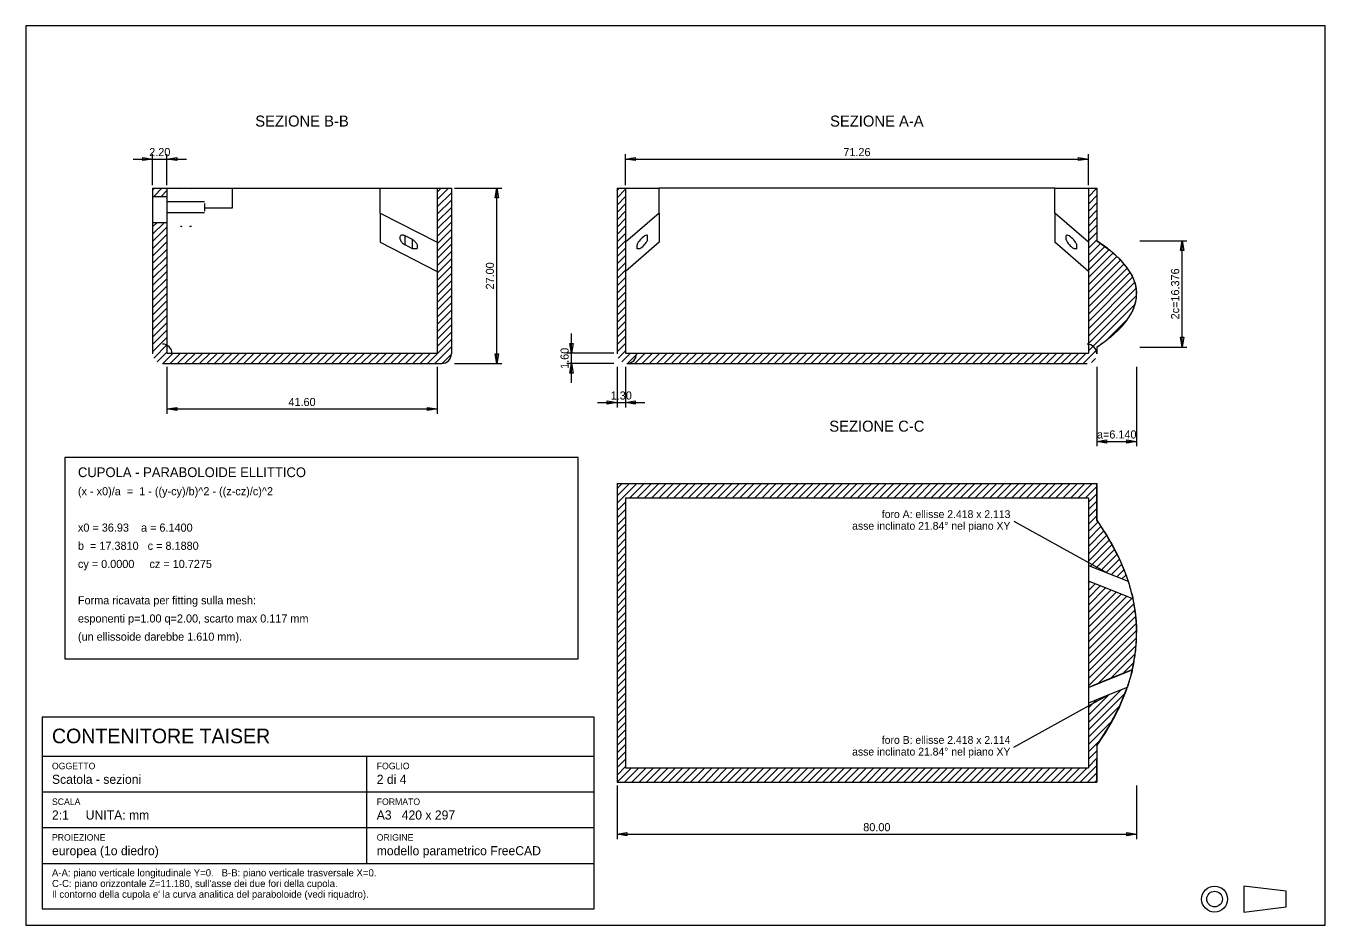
# Model space of a CAD drawing. Header units: metres. Extents: x 10 to 1730, y 10 to 287.
# Drawn here: x 450 to 850, y 10 to 287 of the extents above; entities that cross this region are included whole.
import ezdxf
from ezdxf.enums import TextEntityAlignment as Align

# ---------------------------------------------------------------- set-up
doc = ezdxf.new("R2010")
doc.units = ezdxf.units.M
for name, color, linetype in [('CONTORNO', 7, 'CONTINUOUS'), ('CORNICE', 7, 'CONTINUOUS'), ('QUOTE', 5, 'CONTINUOUS'), ('SEZIONE', 9, 'CONTINUOUS')]:
    doc.layers.add(name, color=color, linetype=linetype)

msp = doc.modelspace()

# ---------------------------------------------------------------- linework, layer by layer
at = {"layer": 'CONTORNO'}
for p, q in [((489, 237), (489, 234.504)), ((489, 237), (493.4, 237)), ((493.4, 237), (493.4, 234.504)), ((493.4, 237), (513.56, 237)), ((513.56, 237), (559.096, 237)), ((513.56, 231.004), (513.56, 237)), ((559.096, 237), (576.6, 237)), ((559.096, 229.34061), (559.096, 237)), ((576.6, 237), (581, 237)), ((576.6, 237), (576.6, 186.2)), ((581, 237), (581, 186)), ((632, 237), (632, 186)), ((632, 237), (634.6, 237)), ((634.6, 237), (634.6, 186.2)), ((634.6, 237), (644.958, 237)), ((766.762, 237), (644.958, 237)), ((644.958, 229.34061), (644.958, 237)), ((766.762, 237), (777.12, 237)), ((766.762, 229.34061), (766.762, 237)), ((777.12, 237), (777.12, 186.2)), ((777.12, 237), (779.72, 237)), ((779.72, 237), (779.72, 220.831)), ((489, 234.504), (489, 226.494)), ((489, 234.504), (493.4, 234.504)), ((493.4, 234.504), (493.4, 226.494)), ((504.956476, 232.78), (493.499524, 232.78)), ((505.078, 229.891049), (505.078, 232.292951)), ((504.956476, 229.404), (493.499524, 229.404)), ((505.078, 231.004), (513.56, 231.004)), ((559.096, 229.34061), (576.6, 220.370058)), ((559.096, 229.34061), (559.096, 220.368477)), ((644.958, 229.34061), (634.6, 220.368477)), ((644.958, 229.34061), (644.958, 220.370058)), ((777.12, 220.368477), (766.762, 229.34061)), ((766.762, 229.34061), (766.762, 220.370058)), ((489, 226.494), (489, 186)), ((489, 226.494), (493.4, 226.494)), ((493.4, 226.494), (493.4, 186.2)), ((559.096, 220.368477), (576.6, 211.397926)), ((565.124218, 221.919302), (565.114, 221.766939)), ((565.114, 221.766939), (565.124218, 221.604104)), ((565.154742, 222.059276), (565.124218, 221.919302)), ((565.124218, 221.604104), (565.154742, 221.432843)), ((565.20519, 222.1851), (565.154742, 222.059276)), ((565.154742, 221.432843), (565.20519, 221.255312)), ((565.274926, 222.295193), (565.20519, 222.1851)), ((565.20519, 221.255312), (565.274926, 221.073741)), ((565.363073, 222.388171), (565.274926, 222.295193)), ((565.274926, 221.073741), (565.363073, 220.890415)), ((565.468524, 222.462863), (565.363073, 222.388171)), ((565.363073, 220.890415), (565.468524, 220.707639)), ((565.589951, 222.51833), (565.468524, 222.462863)), ((565.468524, 220.707639), (565.589951, 220.527711)), ((565.725829, 222.553876), (565.589951, 222.51833)), ((565.589951, 220.527711), (565.725829, 220.352895)), ((565.874448, 222.569053), (565.725829, 222.553876)), ((565.725829, 220.352895), (565.874448, 220.185388)), ((566.033939, 222.56367), (565.874448, 222.569053)), ((565.874448, 220.185388), (566.033939, 220.027298)), ((566.202297, 222.537794), (566.033939, 222.56367)), ((566.033939, 220.027298), (566.202297, 219.880611)), ((566.377403, 222.491752), (566.202297, 222.537794)), ((566.557058, 222.426122), (566.377403, 222.491752)), ((566.739, 222.34173), (566.557058, 222.426122)), ((566.739, 219.52657), (566.739, 222.34173)), ((568.975, 221.195812), (566.739, 222.34173)), ((568.975, 218.380651), (568.975, 221.195812)), ((569.156942, 221.093718), (568.975, 221.195812)), ((569.336597, 220.975208), (569.156942, 221.093718)), ((569.511703, 220.84177), (569.336597, 220.975208)), ((569.680061, 220.695084), (569.511703, 220.84177)), ((569.839552, 220.536993), (569.680061, 220.695084)), ((569.988171, 220.369486), (569.839552, 220.536993)), ((570.124049, 220.19467), (569.988171, 220.369486)), ((570.245476, 220.014742), (570.124049, 220.19467)), ((570.350927, 219.831966), (570.245476, 220.014742)), ((644.958, 220.370058), (634.6, 211.397926)), ((638.310926, 220.027298), (638.190742, 219.747174)), ((638.504524, 220.352895), (638.310926, 220.027298)), ((638.761829, 220.707639), (638.504524, 220.352895)), ((639.069939, 221.073741), (638.761829, 220.707639)), ((639.413403, 221.432843), (639.069939, 221.073741)), ((639.775, 221.766939), (639.413403, 221.432843)), ((640.136597, 222.059276), (639.775, 221.766939)), ((640.480061, 222.295193), (640.136597, 222.059276)), ((640.788171, 222.462863), (640.480061, 222.295193)), ((640.596819, 219.781656), (640.79538, 220.02395)), ((641.045476, 222.553876), (640.788171, 222.462863)), ((640.79538, 220.02395), (640.971434, 220.261045)), ((640.971434, 220.261045), (641.121099, 220.487712)), ((641.239074, 222.56367), (641.045476, 222.553876)), ((641.121099, 220.487712), (641.241073, 220.69895)), ((641.359258, 222.491752), (641.239074, 222.56367)), ((641.241073, 220.69895), (641.328711, 220.890101)), ((641.328711, 220.890101), (641.382079, 221.056948)), ((641.4, 222.34173), (641.359258, 222.491752)), ((641.382079, 221.056948), (641.4, 221.195812)), ((641.4, 221.195812), (641.4, 222.34173)), ((777.12, 211.397926), (766.762, 220.370058)), ((770.360742, 222.491752), (770.32, 222.34173)), ((770.32, 221.195812), (770.32, 222.34173)), ((770.32, 221.195812), (770.337921, 221.056948)), ((770.337921, 221.056948), (770.391289, 220.890101)), ((770.480926, 222.56367), (770.360742, 222.491752)), ((770.391289, 220.890101), (770.478927, 220.69895)), ((770.478927, 220.69895), (770.598901, 220.487712)), ((770.674524, 222.553876), (770.480926, 222.56367)), ((770.598901, 220.487712), (770.748566, 220.261045)), ((770.931829, 222.462863), (770.674524, 222.553876)), ((770.748566, 220.261045), (770.92462, 220.02395)), ((770.92462, 220.02395), (771.123181, 219.781656)), ((771.239939, 222.295193), (770.931829, 222.462863)), ((771.583403, 222.059276), (771.239939, 222.295193)), ((771.945, 221.766939), (771.583403, 222.059276)), ((772.306597, 221.432843), (771.945, 221.766939)), ((772.650061, 221.073741), (772.306597, 221.432843)), ((772.958171, 220.707639), (772.650061, 221.073741)), ((773.215476, 220.352895), (772.958171, 220.707639)), ((773.409074, 220.027298), (773.215476, 220.352895)), ((773.529258, 219.747174), (773.409074, 220.027298)), ((779.72, 220.831), (783.740563, 217.885243)), ((780.068351, 220.597057), (779.72, 220.831)), ((780.41169, 220.363114), (780.068351, 220.597057)), ((780.750016, 220.129171), (780.41169, 220.363114)), ((781.083331, 219.895229), (780.750016, 220.129171)), ((566.202297, 219.880611), (566.377403, 219.747174)), ((566.377403, 219.747174), (566.557058, 219.628663)), ((566.557058, 219.628663), (566.739, 219.52657)), ((568.975, 218.380651), (566.739, 219.52657)), ((568.975, 218.380651), (568.975933, 218.380173)), ((568.975933, 218.380173), (568.976867, 218.379696)), ((568.976867, 218.379696), (568.9778, 218.379218)), ((568.9778, 218.379218), (568.978734, 218.378742)), ((568.978734, 218.378742), (568.979667, 218.378265)), ((568.979667, 218.378265), (568.9806, 218.37779)), ((568.9806, 218.37779), (568.981534, 218.377314)), ((568.981534, 218.377314), (568.982467, 218.376839)), ((568.982467, 218.376839), (568.983401, 218.376365)), ((568.983401, 218.376365), (568.984334, 218.375891)), ((568.984334, 218.375891), (568.985267, 218.375418)), ((568.985267, 218.375418), (568.986201, 218.374945)), ((568.986201, 218.374945), (568.987134, 218.374472)), ((568.987134, 218.374472), (568.988068, 218.374)), ((570.392949, 218.374), (568.988068, 218.374)), ((570.439074, 219.64864), (570.350927, 219.831966)), ((570.392949, 218.374), (570.420934, 218.404876)), ((570.420934, 218.404876), (570.446999, 218.43759)), ((570.50881, 219.46707), (570.439074, 219.64864)), ((570.446999, 218.43759), (570.471108, 218.472099)), ((570.471108, 218.472099), (570.493229, 218.508356)), ((570.493229, 218.508356), (570.513333, 218.546314)), ((570.559258, 219.289538), (570.50881, 219.46707)), ((570.513333, 218.546314), (570.531393, 218.585921)), ((570.531393, 218.585921), (570.547385, 218.627127)), ((570.547385, 218.627127), (570.561289, 218.669874)), ((570.589782, 219.118278), (570.559258, 219.289538)), ((570.561289, 218.669874), (570.573084, 218.714108)), ((570.573084, 218.714108), (570.582757, 218.759769)), ((570.582757, 218.759769), (570.590293, 218.806796)), ((570.6, 218.955442), (570.589782, 219.118278)), ((570.590293, 218.806796), (570.595683, 218.855127)), ((570.595683, 218.855127), (570.598921, 218.904697)), ((570.598921, 218.904697), (570.6, 218.955442)), ((638.190742, 219.747174), (638.15, 219.52657)), ((638.15, 218.380651), (638.15, 219.52657)), ((638.15, 218.380651), (638.15, 218.380173)), ((638.15, 218.380173), (638.150001, 218.379696)), ((638.150001, 218.379696), (638.150002, 218.379218)), ((638.150002, 218.379218), (638.150004, 218.378742)), ((638.150004, 218.378742), (638.150007, 218.378265)), ((638.150007, 218.378265), (638.15001, 218.37779)), ((638.15001, 218.37779), (638.150013, 218.377314)), ((638.150013, 218.377314), (638.150017, 218.376839)), ((638.150017, 218.376839), (638.150022, 218.376365)), ((638.150022, 218.376365), (638.150027, 218.375891)), ((638.150027, 218.375891), (638.150032, 218.375418)), ((638.150032, 218.375418), (638.150039, 218.374945)), ((638.150039, 218.374945), (638.150045, 218.374472)), ((638.150045, 218.374472), (638.150053, 218.374)), ((638.981245, 218.374), (638.150053, 218.374)), ((638.981245, 218.374), (639.200004, 218.511256)), ((639.200004, 218.511256), (639.431446, 218.676679)), ((639.431446, 218.676679), (639.670465, 218.866618)), ((639.670465, 218.866618), (639.91179, 219.076886)), ((639.91179, 219.076886), (640.150098, 219.302843)), ((640.150098, 219.302843), (640.380132, 219.539506)), ((640.380132, 219.539506), (640.596819, 219.781656)), ((771.123181, 219.781656), (771.339868, 219.539506)), ((771.339868, 219.539506), (771.569902, 219.302843)), ((771.569902, 219.302843), (771.80821, 219.076886)), ((771.80821, 219.076886), (772.049535, 218.866618)), ((772.049535, 218.866618), (772.288554, 218.676679)), ((772.288554, 218.676679), (772.519996, 218.511256)), ((772.519996, 218.511256), (772.738755, 218.374)), ((773.569947, 218.374), (772.738755, 218.374)), ((773.57, 219.52657), (773.529258, 219.747174)), ((773.569947, 218.374), (773.569955, 218.374472)), ((773.569955, 218.374472), (773.569961, 218.374945)), ((773.569961, 218.374945), (773.569968, 218.375418)), ((773.569968, 218.375418), (773.569973, 218.375891)), ((773.569973, 218.375891), (773.569978, 218.376365)), ((773.569978, 218.376365), (773.569983, 218.376839)), ((773.569983, 218.376839), (773.569987, 218.377314)), ((773.569987, 218.377314), (773.56999, 218.37779)), ((773.56999, 218.37779), (773.569993, 218.378265)), ((773.569993, 218.378265), (773.569996, 218.378742)), ((773.569996, 218.378742), (773.569998, 218.379218)), ((773.569998, 218.379218), (773.569999, 218.379696)), ((773.569999, 218.379696), (773.57, 218.380173)), ((773.57, 218.380651), (773.57, 219.52657)), ((773.57, 218.380173), (773.57, 218.380651)), ((781.411633, 219.661286), (781.083331, 219.895229)), ((781.734922, 219.427343), (781.411633, 219.661286)), ((782.0532, 219.1934), (781.734922, 219.427343)), ((782.366465, 218.959457), (782.0532, 219.1934)), ((782.674718, 218.725514), (782.366465, 218.959457)), ((782.977959, 218.491571), (782.674718, 218.725514)), ((783.276188, 218.257629), (782.977959, 218.491571)), ((783.569404, 218.023686), (783.276188, 218.257629)), ((783.857608, 217.789743), (783.569404, 218.023686)), ((783.740563, 217.885243), (786.791396, 215.120208)), ((784.1408, 217.5558), (783.857608, 217.789743)), ((784.41898, 217.321857), (784.1408, 217.5558)), ((784.692147, 217.087914), (784.41898, 217.321857)), ((784.960302, 216.853971), (784.692147, 217.087914)), ((785.223445, 216.620029), (784.960302, 216.853971)), ((785.481576, 216.386086), (785.223445, 216.620029)), ((785.734694, 216.152143), (785.481576, 216.386086)), ((785.9828, 215.9182), (785.734694, 216.152143)), ((786.225894, 215.684257), (785.9828, 215.9182)), ((786.463976, 215.450314), (786.225894, 215.684257)), ((786.697045, 215.216371), (786.463976, 215.450314)), ((786.925102, 214.982429), (786.697045, 215.216371)), ((786.791396, 215.120208), (789.02461, 212.515846)), ((787.148147, 214.748486), (786.925102, 214.982429)), ((787.36618, 214.514543), (787.148147, 214.748486)), ((787.5792, 214.2806), (787.36618, 214.514543)), ((787.787208, 214.046657), (787.5792, 214.2806)), ((787.990204, 213.812714), (787.787208, 214.046657)), ((788.188188, 213.578771), (787.990204, 213.812714)), ((788.381159, 213.344829), (788.188188, 213.578771)), ((788.569118, 213.110886), (788.381159, 213.344829)), ((788.752065, 212.876943), (788.569118, 213.110886)), ((788.93, 212.643), (788.752065, 212.876943)), ((789.102922, 212.409057), (788.93, 212.643)), ((789.02461, 212.515846), (790.568795, 210.045614)), ((789.270833, 212.175114), (789.102922, 212.409057)), ((789.433731, 211.941171), (789.270833, 212.175114)), ((789.591616, 211.707229), (789.433731, 211.941171)), ((789.74449, 211.473286), (789.591616, 211.707229)), ((789.892351, 211.239343), (789.74449, 211.473286)), ((790.0352, 211.0054), (789.892351, 211.239343)), ((790.173037, 210.771457), (790.0352, 211.0054)), ((790.305861, 210.537514), (790.173037, 210.771457)), ((790.433673, 210.303571), (790.305861, 210.537514)), ((790.556473, 210.069629), (790.433673, 210.303571)), ((790.674261, 209.835686), (790.556473, 210.069629)), ((790.568795, 210.045614), (791.524826, 207.676329)), ((790.787037, 209.601743), (790.674261, 209.835686)), ((790.8948, 209.3678), (790.787037, 209.601743)), ((790.997551, 209.133857), (790.8948, 209.3678)), ((791.09529, 208.899914), (790.997551, 209.133857)), ((791.188016, 208.665971), (791.09529, 208.899914)), ((791.275731, 208.432029), (791.188016, 208.665971)), ((791.358433, 208.198086), (791.275731, 208.432029)), ((791.436122, 207.964143), (791.358433, 208.198086)), ((791.5088, 207.7302), (791.436122, 207.964143)), ((791.576465, 207.496257), (791.5088, 207.7302)), ((791.524826, 207.676329), (791.878677, 206.082725)), ((791.639118, 207.262314), (791.576465, 207.496257)), ((791.696759, 207.028371), (791.639118, 207.262314)), ((791.749388, 206.794429), (791.696759, 207.028371)), ((791.797004, 206.560486), (791.749388, 206.794429)), ((791.839608, 206.326543), (791.797004, 206.560486)), ((791.8772, 206.0926), (791.839608, 206.326543)), ((791.90978, 205.858657), (791.8772, 206.0926)), ((791.878677, 206.082725), (792, 204.455)), ((791.937347, 205.624714), (791.90978, 205.858657)), ((791.959902, 205.390771), (791.937347, 205.624714)), ((791.941948, 203.329058), (792, 204.455)), ((791.977445, 205.156829), (791.959902, 205.390771)), ((791.989976, 204.922886), (791.977445, 205.156829)), ((791.997494, 204.688943), (791.989976, 204.922886)), ((791.989976, 203.987114), (791.997494, 204.221057)), ((792, 204.455), (791.997494, 204.688943)), ((791.997494, 204.221057), (792, 204.455)), ((790.516629, 198.763411), (791.138905, 200.118551)), ((790.997551, 199.776143), (791.09529, 200.010086)), ((791.09529, 200.010086), (791.188016, 200.244029)), ((791.138905, 200.118551), (791.774445, 202.235603)), ((791.188016, 200.244029), (791.275731, 200.477971)), ((791.275731, 200.477971), (791.358433, 200.711914)), ((791.358433, 200.711914), (791.436122, 200.945857)), ((791.436122, 200.945857), (791.5088, 201.1798)), ((791.5088, 201.1798), (791.576465, 201.413743)), ((791.576465, 201.413743), (791.639118, 201.647686)), ((791.639118, 201.647686), (791.696759, 201.881629)), ((791.696759, 201.881629), (791.749388, 202.115571)), ((791.749388, 202.115571), (791.797004, 202.349514)), ((791.774445, 202.235603), (791.941948, 203.329058)), ((791.797004, 202.349514), (791.839608, 202.583457)), ((791.839608, 202.583457), (791.8772, 202.8174)), ((791.8772, 202.8174), (791.90978, 203.051343)), ((791.90978, 203.051343), (791.937347, 203.285286)), ((791.937347, 203.285286), (791.959902, 203.519229)), ((791.959902, 203.519229), (791.977445, 203.753171)), ((791.977445, 203.753171), (791.989976, 203.987114)), ((787.490467, 194.531281), (788.94587, 196.288191)), ((788.569118, 195.799114), (788.752065, 196.033057)), ((788.752065, 196.033057), (788.93, 196.267)), ((788.93, 196.267), (789.102922, 196.500943)), ((788.94587, 196.288191), (790.516629, 198.763411)), ((789.102922, 196.500943), (789.270833, 196.734886)), ((789.270833, 196.734886), (789.433731, 196.968829)), ((789.433731, 196.968829), (789.591616, 197.202771)), ((789.591616, 197.202771), (789.74449, 197.436714)), ((789.74449, 197.436714), (789.892351, 197.670657)), ((789.892351, 197.670657), (790.0352, 197.9046)), ((790.0352, 197.9046), (790.173037, 198.138543)), ((790.173037, 198.138543), (790.305861, 198.372486)), ((790.305861, 198.372486), (790.433673, 198.606429)), ((790.433673, 198.606429), (790.556473, 198.840371)), ((790.556473, 198.840371), (790.674261, 199.074314)), ((790.674261, 199.074314), (790.787037, 199.308257)), ((790.787037, 199.308257), (790.8948, 199.5422)), ((790.8948, 199.5422), (790.997551, 199.776143)), ((784.682023, 191.813338), (787.490467, 194.531281)), ((784.692147, 191.822086), (784.960302, 192.056029)), ((784.960302, 192.056029), (785.223445, 192.289971)), ((785.223445, 192.289971), (785.481576, 192.523914)), ((785.481576, 192.523914), (785.734694, 192.757857)), ((785.734694, 192.757857), (785.9828, 192.9918)), ((785.9828, 192.9918), (786.225894, 193.225743)), ((786.225894, 193.225743), (786.463976, 193.459686)), ((786.463976, 193.459686), (786.697045, 193.693629)), ((786.697045, 193.693629), (786.925102, 193.927571)), ((786.925102, 193.927571), (787.148147, 194.161514)), ((787.148147, 194.161514), (787.36618, 194.395457)), ((787.36618, 194.395457), (787.5792, 194.6294)), ((787.5792, 194.6294), (787.787208, 194.863343)), ((787.787208, 194.863343), (787.990204, 195.097286)), ((787.990204, 195.097286), (788.188188, 195.331229)), ((788.188188, 195.331229), (788.381159, 195.565171)), ((788.381159, 195.565171), (788.569118, 195.799114)), ((779.72, 188.079), (782.258736, 189.869669)), ((779.72, 188.079), (780.068351, 188.312943)), ((779.72, 188.079), (779.72, 186)), ((780.068351, 188.312943), (780.41169, 188.546886)), ((780.41169, 188.546886), (780.750016, 188.780829)), ((780.750016, 188.780829), (781.083331, 189.014771)), ((781.083331, 189.014771), (781.411633, 189.248714)), ((781.411633, 189.248714), (781.734922, 189.482657)), ((781.734922, 189.482657), (782.0532, 189.7166)), ((782.0532, 189.7166), (782.366465, 189.950543)), ((782.258736, 189.869669), (784.682023, 191.813338)), ((782.366465, 189.950543), (782.674718, 190.184486)), ((782.674718, 190.184486), (782.977959, 190.418429)), ((782.977959, 190.418429), (783.276188, 190.652371)), ((783.276188, 190.652371), (783.569404, 190.886314)), ((783.569404, 190.886314), (783.857608, 191.120257)), ((783.857608, 191.120257), (784.1408, 191.3542)), ((784.1408, 191.3542), (784.41898, 191.588143)), ((784.41898, 191.588143), (784.692147, 191.822086)), ((493.4, 186.2), (576.6, 186.2)), ((634.6, 186.2), (777.12, 186.2)), ((492, 183), (578, 183)), ((635, 183), (776.72, 183)), ((632, 146), (632, 54)), ((632, 146), (779.72, 146)), ((779.72, 146), (779.72, 134.708994)), ((779.72, 134.762), (779.72, 146)), ((634.6, 141.6), (777.12, 141.6)), ((634.6, 141.6), (634.6, 58.4)), ((777.12, 141.6), (777.12, 120.814312)), ((780.068351, 134.2654), (779.72, 134.762)), ((779.72, 134.708994), (783.370877, 129.076704)), ((780.41169, 133.7688), (780.068351, 134.2654)), ((780.750016, 133.2722), (780.41169, 133.7688)), ((781.083331, 132.7756), (780.750016, 133.2722)), ((781.411633, 132.279), (781.083331, 132.7756)), ((781.734922, 131.7824), (781.411633, 132.279)), ((782.0532, 131.2858), (781.734922, 131.7824)), ((782.366465, 130.7892), (782.0532, 131.2858)), ((782.674718, 130.2926), (782.366465, 130.7892)), ((782.977959, 129.796), (782.674718, 130.2926)), ((783.276188, 129.2994), (782.977959, 129.796)), ((783.569404, 128.8028), (783.276188, 129.2994)), ((783.370877, 129.076704), (786.733776, 122.683323)), ((783.857608, 128.3062), (783.569404, 128.8028)), ((784.1408, 127.8096), (783.857608, 128.3062)), ((784.41898, 127.313), (784.1408, 127.8096)), ((784.692147, 126.8164), (784.41898, 127.313)), ((784.960302, 126.3198), (784.692147, 126.8164)), ((785.223445, 125.8232), (784.960302, 126.3198)), ((785.481576, 125.3266), (785.223445, 125.8232)), ((785.734694, 124.83), (785.481576, 125.3266)), ((785.9828, 124.3334), (785.734694, 124.83)), ((786.225894, 123.8368), (785.9828, 124.3334)), ((777.12, 120.814312), (777.12, 120.189869)), ((777.12, 120.814312), (789.395465, 115.893814)), ((777.12, 120.189869), (777.12, 119.691987)), ((786.463976, 123.3402), (786.225894, 123.8368)), ((786.697045, 122.8436), (786.463976, 123.3402)), ((786.925102, 122.347), (786.697045, 122.8436)), ((786.733776, 122.683323), (788.158007, 119.348996)), ((787.148147, 121.8504), (786.925102, 122.347)), ((787.36618, 121.3538), (787.148147, 121.8504)), ((787.5792, 120.8572), (787.36618, 121.3538)), ((787.787208, 120.3606), (787.5792, 120.8572)), ((787.990204, 119.864), (787.787208, 120.3606)), ((777.12, 119.691987), (777.12, 119.328715)), ((777.12, 119.328715), (777.12, 118.396412)), ((777.12, 118.396412), (777.12, 117.464108)), ((777.12, 117.464108), (777.12, 117.100836)), ((777.12, 117.100836), (777.12, 116.602954)), ((777.12, 116.602954), (777.12, 116.256011)), ((777.12, 116.256011), (777.12, 116.111344)), ((777.12, 116.111344), (777.12, 115.978512)), ((788.188188, 119.3674), (787.990204, 119.864)), ((788.158007, 119.348996), (789.395465, 115.893814)), ((788.381159, 118.8708), (788.188188, 119.3674)), ((788.569118, 118.3742), (788.381159, 118.8708)), ((788.752065, 117.8776), (788.569118, 118.3742)), ((788.93, 117.381), (788.752065, 117.8776)), ((789.102922, 116.8844), (788.93, 117.381)), ((789.270833, 116.3878), (789.102922, 116.8844)), ((789.433731, 115.8912), (789.270833, 116.3878)), ((783.983647, 113.227287), (777.119999, 115.978512)), ((777.12, 115.978512), (777.12, 83.233788)), ((790.847296, 110.476063), (783.983647, 113.227287)), ((789.395465, 115.893814), (789.523772, 115.609928)), ((789.591616, 115.3946), (789.433731, 115.8912)), ((789.523772, 115.609928), (789.618008, 115.286029)), ((789.74449, 114.898), (789.591616, 115.3946)), ((789.618008, 115.286029), (789.794533, 114.613109)), ((789.892351, 114.4014), (789.74449, 114.898)), ((789.794533, 114.613109), (789.926432, 114.099863)), ((790.0352, 113.9048), (789.892351, 114.4014)), ((789.926432, 114.099863), (790.243486, 112.898521)), ((790.173037, 113.4082), (790.0352, 113.9048)), ((790.305861, 112.9116), (790.173037, 113.4082)), ((790.243486, 112.898521), (790.577588, 111.686306)), ((790.433673, 112.415), (790.305861, 112.9116)), ((790.556473, 111.9184), (790.433673, 112.415)), ((790.674261, 111.4218), (790.556473, 111.9184)), ((790.577588, 111.686306), (790.675861, 111.330028)), ((790.787037, 110.9252), (790.674261, 111.4218)), ((790.675861, 111.330028), (790.779176, 110.940978)), ((790.779176, 110.940978), (790.833467, 110.714062)), ((790.8948, 110.4286), (790.787037, 110.9252)), ((790.833467, 110.714062), (790.835391, 110.705173)), ((790.835391, 110.705173), (790.854586, 110.607272)), ((790.863745, 110.490769), (790.847296, 110.476063)), ((790.847296, 110.476063), (791.527995, 106.539462)), ((790.854586, 110.607272), (790.863745, 110.490769)), ((790.997551, 109.932), (790.8948, 110.4286)), ((791.09529, 109.4354), (790.997551, 109.932)), ((791.188016, 108.9388), (791.09529, 109.4354)), ((791.275731, 108.4422), (791.188016, 108.9388)), ((791.358433, 107.9456), (791.275731, 108.4422)), ((791.436122, 107.449), (791.358433, 107.9456)), ((791.5088, 106.9524), (791.436122, 107.449)), ((791.576465, 106.4558), (791.5088, 106.9524)), ((791.527995, 106.539462), (791.826105, 103.664632)), ((791.639118, 105.9592), (791.576465, 106.4558)), ((791.696759, 105.4626), (791.639118, 105.9592)), ((791.749388, 104.966), (791.696759, 105.4626)), ((791.797004, 104.4694), (791.749388, 104.966)), ((791.839608, 103.9728), (791.797004, 104.4694)), ((791.826105, 103.664632), (791.938056, 101.553405)), ((791.8772, 103.4762), (791.839608, 103.9728)), ((791.90978, 102.9796), (791.8772, 103.4762)), ((791.937347, 102.483), (791.90978, 102.9796)), ((791.959902, 101.9864), (791.937347, 102.483)), ((791.938056, 101.553405), (791.948626, 101.171759)), ((791.948626, 101.171759), (791.962579, 100)), ((791.948626, 98.828241), (791.962579, 100)), ((791.977445, 101.4898), (791.959902, 101.9864)), ((791.962579, 100), (792, 100)), ((791.989976, 100.9932), (791.977445, 101.4898)), ((791.997494, 100.4966), (791.989976, 100.9932)), ((792, 100), (791.997494, 100.4966)), ((791.997494, 99.5034), (792, 100)), ((791.527995, 93.460538), (791.826105, 96.335368)), ((791.797004, 95.5306), (791.839608, 96.0272)), ((791.826105, 96.335368), (791.938056, 98.446595)), ((791.839608, 96.0272), (791.8772, 96.5238)), ((791.8772, 96.5238), (791.90978, 97.0204)), ((791.90978, 97.0204), (791.937347, 97.517)), ((791.937347, 97.517), (791.959902, 98.0136)), ((791.938056, 98.446595), (791.948626, 98.828241)), ((791.959902, 98.0136), (791.977445, 98.5102)), ((791.977445, 98.5102), (791.989976, 99.0068)), ((791.989976, 99.0068), (791.997494, 99.5034)), ((790.709061, 88.893662), (791.527995, 93.460538)), ((791.275731, 91.5578), (791.358433, 92.0544)), ((791.358433, 92.0544), (791.436122, 92.551)), ((791.436122, 92.551), (791.5088, 93.0476)), ((791.5088, 93.0476), (791.576465, 93.5442)), ((791.576465, 93.5442), (791.639118, 94.0408)), ((791.639118, 94.0408), (791.696759, 94.5374)), ((791.696759, 94.5374), (791.749388, 95.034)), ((791.749388, 95.034), (791.797004, 95.5306)), ((777.12, 83.233788), (790.655601, 88.659263)), ((790.65559, 88.659259), (783.887795, 85.946523)), ((790.433673, 87.585), (790.556473, 88.0816)), ((790.580298, 88.19776), (790.470033, 87.807703)), ((790.556473, 88.0816), (790.674261, 88.5782)), ((790.637336, 88.420229), (790.580298, 88.19776)), ((790.666955, 88.565106), (790.637336, 88.420229)), ((790.65559, 88.659259), (790.709061, 88.893662)), ((790.65559, 88.659259), (790.655681, 88.659296)), ((790.655644, 88.659281), (790.655681, 88.659296)), ((790.655681, 88.659296), (790.671583, 88.645811)), ((790.671583, 88.645811), (790.666955, 88.565106)), ((790.674261, 88.5782), (790.787037, 89.0748)), ((790.787037, 89.0748), (790.8948, 89.5714)), ((790.8948, 89.5714), (790.997551, 90.068)), ((790.997551, 90.068), (791.09529, 90.5646)), ((791.09529, 90.5646), (791.188016, 91.0612)), ((791.188016, 91.0612), (791.275731, 91.5578)), ((783.887795, 85.946523), (777.119999, 83.233788)), ((789.270833, 83.6122), (789.433731, 84.1088)), ((789.489119, 84.378849), (789.348071, 83.876347)), ((789.433731, 84.1088), (789.591616, 84.6054)), ((789.637596, 84.918063), (789.489119, 84.378849)), ((789.591616, 84.6054), (789.74449, 85.102)), ((790.000499, 86.206792), (789.637596, 84.918063)), ((789.74449, 85.102), (789.892351, 85.5986)), ((789.892351, 85.5986), (790.0352, 86.0952)), ((790.365099, 87.449845), (790.000499, 86.206792)), ((790.0352, 86.0952), (790.173037, 86.5918)), ((790.173037, 86.5918), (790.305861, 87.0884)), ((790.305861, 87.0884), (790.433673, 87.585)), ((790.470033, 87.807703), (790.365099, 87.449845)), ((783.106619, 80.797005), (777.119999, 78.397388)), ((777.12, 83.233788), (777.12, 82.609268)), ((777.12, 82.609268), (777.12, 82.111325)), ((777.12, 82.111325), (777.12, 81.748008)), ((777.12, 81.748008), (777.12, 80.815588)), ((777.12, 80.815588), (777.12, 79.883169)), ((789.093238, 83.196622), (783.106619, 80.797005)), ((786.733776, 77.316677), (789.093238, 83.196622)), ((787.787208, 79.6394), (787.990204, 80.136)), ((787.990204, 80.136), (788.188188, 80.6326)), ((788.188188, 80.6326), (788.381159, 81.1292)), ((788.381159, 81.1292), (788.569118, 81.6258)), ((788.569118, 81.6258), (788.752065, 82.1224)), ((788.752065, 82.1224), (788.93, 82.619)), ((788.93, 82.619), (789.102922, 83.1156)), ((789.093334, 83.19666), (789.093238, 83.196622)), ((789.125729, 83.232555), (789.093334, 83.19666)), ((789.102922, 83.1156), (789.270833, 83.6122)), ((789.166052, 83.315503), (789.125729, 83.232555)), ((789.227321, 83.482078), (789.166052, 83.315503)), ((789.348071, 83.876347), (789.227321, 83.482078)), ((777.12, 79.883169), (777.12, 79.519852)), ((777.12, 79.519852), (777.12, 79.021908)), ((777.12, 79.021908), (777.12, 78.674922)), ((777.12, 78.674922), (777.12, 78.530237)), ((777.12, 78.530237), (777.12, 78.397388)), ((777.12, 78.397389), (777.12, 58.4)), ((783.370877, 70.923296), (786.733776, 77.316677)), ((785.9828, 75.6666), (786.225894, 76.1632)), ((786.225894, 76.1632), (786.463976, 76.6598)), ((786.463976, 76.6598), (786.697045, 77.1564)), ((786.697045, 77.1564), (786.925102, 77.653)), ((786.925102, 77.653), (787.148147, 78.1496)), ((787.148147, 78.1496), (787.36618, 78.6462)), ((787.36618, 78.6462), (787.5792, 79.1428)), ((787.5792, 79.1428), (787.787208, 79.6394)), ((783.857608, 71.6938), (784.1408, 72.1904)), ((784.1408, 72.1904), (784.41898, 72.687)), ((784.41898, 72.687), (784.692147, 73.1836)), ((784.692147, 73.1836), (784.960302, 73.6802)), ((784.960302, 73.6802), (785.223445, 74.1768)), ((785.223445, 74.1768), (785.481576, 74.6734)), ((785.481576, 74.6734), (785.734694, 75.17)), ((785.734694, 75.17), (785.9828, 75.6666)), ((779.72, 65.291006), (783.370877, 70.923296)), ((781.411633, 67.721), (781.734922, 68.2176)), ((781.734922, 68.2176), (782.0532, 68.7142)), ((782.0532, 68.7142), (782.366465, 69.2108)), ((782.366465, 69.2108), (782.674718, 69.7074)), ((782.674718, 69.7074), (782.977959, 70.204)), ((782.977959, 70.204), (783.276188, 70.7006)), ((783.276188, 70.7006), (783.569404, 71.1972)), ((783.569404, 71.1972), (783.857608, 71.6938)), ((779.72, 65.238), (780.068351, 65.7346)), ((779.72, 65.291006), (779.72, 54)), ((779.72, 65.238), (779.72, 65.143079)), ((779.72, 65.143079), (779.72, 65.046449)), ((779.72, 65.046449), (779.72, 64.948232)), ((779.72, 64.948232), (779.72, 64.848554)), ((779.72, 64.848554), (779.72, 64.74754)), ((779.72, 64.74754), (779.72, 64.64532)), ((779.72, 64.64532), (779.72, 64.542025)), ((779.72, 64.542025), (779.72, 64.437784)), ((779.72, 64.437784), (779.72, 64.332732)), ((779.72, 64.332732), (779.72, 64.227002)), ((779.72, 64.227002), (779.72, 64.120728)), ((779.72, 64.120728), (779.72, 64.014046)), ((779.72, 64.014046), (779.72, 63.907091)), ((780.068351, 65.7346), (780.41169, 66.2312)), ((780.41169, 66.2312), (780.750016, 66.7278)), ((780.750016, 66.7278), (781.083331, 67.2244)), ((781.083331, 67.2244), (781.411633, 67.721)), ((779.72, 63.907091), (779.72, 63.8)), ((779.72, 54), (779.72, 60.798)), ((634.6, 58.4), (777.12, 58.4)), ((632, 54), (779.72, 54))]:
    msp.add_line(p, q, dxfattribs=at)
for centre, radius, start, end in [((499.228, 231.092), 5.972, 102.60769, 106.418571), ((499.228, 231.092), 5.972, 73.581429, 77.39231), ((499.228, 231.092), 5.972, 253.581429, 258.398884), ((499.228, 231.092), 5.972, 281.601116, 286.418571), ((492, 186), 3, 0, 90), ((776.72, 186), 3, 0, 90), ((578, 186), 3, 270, 360), ((635, 186), 3, 270, 360)]:
    msp.add_arc(centre, radius, start, end, dxfattribs=at)
at = {"layer": 'CORNICE'}
for p, q in [((850, 287), (450, 287)), ((450, 287), (450, 10)), ((850, 10), (850, 287)), ((620, 154), (462, 154)), ((462, 154), (462, 92)), ((620, 92), (620, 154)), ((462, 92), (620, 92)), ((625, 74), (455, 74)), ((455, 74), (455, 15)), ((625, 15), (625, 74)), ((455, 62), (625, 62)), ((555, 29), (555, 62)), ((455, 51), (625, 51)), ((455, 40), (625, 40)), ((455, 29), (625, 29)), ((838, 20.4), (825, 22)), ((825, 22), (825, 14)), ((838, 15.6), (838, 20.4)), ((455, 15), (625, 15)), ((825, 14), (838, 15.6)), ((450, 10), (850, 10))]:
    msp.add_line(p, q, dxfattribs=at)
for radius in [4, 2.4]:
    msp.add_circle((816, 18), radius, dxfattribs=at)
at = {"layer": 'QUOTE'}
for p, q in [((483, 246), (489, 246)), ((486, 245.5), (486, 246.5)), ((486, 246.5), (489, 246)), ((489, 246), (486, 245.5)), ((489, 238), (489, 247.5)), ((489, 246), (493.4, 246)), ((493.4, 238), (493.4, 247.5)), ((493.4, 246), (496.4, 246.5)), ((493.4, 246), (499.4, 246)), ((496.4, 245.5), (493.4, 246)), ((496.4, 246.5), (496.4, 245.5)), ((634.6, 238), (634.6, 247.5)), ((634.6, 246), (637.6, 246.5)), ((634.6, 246), (777.12, 246)), ((637.6, 245.5), (634.6, 246)), ((637.6, 246.5), (637.6, 245.5)), ((774.12, 245.5), (774.12, 246.5)), ((774.12, 246.5), (777.12, 246)), ((777.12, 246), (774.12, 245.5)), ((777.12, 238), (777.12, 247.5)), ((582, 237), (596.5, 237)), ((594.5, 234), (595, 237)), ((595, 183), (595, 237)), ((595, 237), (595.5, 234)), ((595.5, 234), (594.5, 234)), ((793, 220.831), (807.5, 220.831)), ((805.5, 217.831), (806, 220.831)), ((806, 188.079), (806, 220.831)), ((806, 220.831), (806.5, 217.831)), ((806.5, 217.831), (805.5, 217.831)), ((618, 186.2), (618, 192.2)), ((618, 186.2), (617.5, 189.2)), ((617.5, 189.2), (618.5, 189.2)), ((618.5, 189.2), (618, 186.2)), ((793, 188.079), (807.5, 188.079)), ((806, 188.079), (805.5, 191.079)), ((805.5, 191.079), (806.5, 191.079)), ((806.5, 191.079), (806, 188.079)), ((595, 183), (594.5, 186)), ((594.5, 186), (595.5, 186)), ((595.5, 186), (595, 183)), ((631, 186.2), (616.5, 186.2)), ((618, 183), (618, 186.2)), ((493.4, 182), (493.4, 167.5)), ((576.6, 182), (576.6, 167.5)), ((582, 183), (596.5, 183)), ((631, 183), (616.5, 183)), ((617.5, 180), (618, 183)), ((618.5, 180), (617.5, 180)), ((618, 177), (618, 183)), ((618, 183), (618.5, 180)), ((632, 182), (632, 169.5)), ((634.6, 182), (634.6, 169.5)), ((779.72, 182), (779.72, 157.5)), ((792, 182), (792, 157.5)), ((493.4, 169), (496.4, 169.5)), ((493.4, 169), (576.6, 169)), ((496.4, 168.5), (493.4, 169)), ((496.4, 169.5), (496.4, 168.5)), ((573.6, 168.5), (573.6, 169.5)), ((573.6, 169.5), (576.6, 169)), ((576.6, 169), (573.6, 168.5)), ((626, 171), (632, 171)), ((629, 170.5), (629, 171.5)), ((629, 171.5), (632, 171)), ((632, 171), (629, 170.5)), ((632, 171), (634.6, 171)), ((634.6, 171), (637.6, 171.5)), ((634.6, 171), (640.6, 171)), ((637.6, 170.5), (634.6, 171)), ((637.6, 171.5), (637.6, 170.5)), ((779.72, 159), (782.72, 159.5)), ((779.72, 159), (792, 159)), ((782.72, 158.5), (779.72, 159)), ((782.72, 159.5), (782.72, 158.5)), ((789, 158.5), (789, 159.5)), ((789, 159.5), (792, 159)), ((792, 159), (789, 158.5)), ((754.134, 134.3908), (783.134, 118.3908)), ((754.134, 64.8212), (783.134, 80.8212)), ((632, 53), (632, 36.5)), ((792, 53), (792, 36.5)), ((632, 38), (635, 38.5)), ((632, 38), (792, 38)), ((635, 37.5), (632, 38)), ((635, 38.5), (635, 37.5)), ((789, 37.5), (789, 38.5)), ((789, 38.5), (792, 38)), ((792, 38), (789, 37.5))]:
    msp.add_line(p, q, dxfattribs=at)
at = {"layer": 'SEZIONE'}
for p, q in [((489, 236.407734), (489.592266, 237)), ((489.359007, 234.504), (491.855007, 237)), ((491.621749, 234.504), (493.4, 236.282251)), ((576.6, 233.498066), (580.101934, 237)), ((576.6, 235.760808), (577.839192, 237)), ((632, 236.34886), (632.65114, 237)), ((632, 234.086118), (634.6, 236.686118)), ((777.12, 236.653391), (777.466609, 237)), ((777.12, 234.390649), (779.72, 236.990649)), ((576.6, 231.235325), (581, 235.635325)), ((576.6, 228.972583), (581, 233.372583)), ((632, 231.823376), (634.6, 234.423376)), ((632, 229.560635), (634.6, 232.160635)), ((777.12, 232.127908), (779.72, 234.727908)), ((777.12, 229.865166), (779.72, 232.465166)), ((576.6, 226.709841), (581, 231.109841)), ((576.6, 224.4471), (581, 228.8471)), ((632, 227.297893), (634.6, 229.897893)), ((777.12, 227.602424), (779.72, 230.202424)), ((489, 222.831284), (492.662716, 226.494)), ((489, 225.094026), (490.399974, 226.494)), ((489, 220.568542), (493.4, 224.968542)), ((576.6, 222.184358), (581, 226.584358)), ((576.6, 219.921616), (581, 224.321616)), ((632, 225.035151), (634.6, 227.635151)), ((632, 222.77241), (634.6, 225.37241)), ((777.12, 225.339683), (779.72, 227.939683)), ((777.12, 223.076941), (779.72, 225.676941)), ((489, 218.305801), (493.4, 222.705801)), ((489, 216.043059), (493.4, 220.443059)), ((576.6, 217.658875), (581, 222.058875)), ((632, 220.509668), (634.6, 223.109668)), ((632, 218.246926), (634.6, 220.846926)), ((777.12, 220.814199), (779.72, 223.414199)), ((777.12, 218.551458), (779.72, 221.151458)), ((777.12, 216.288716), (780.858879, 220.027595)), ((489, 213.780317), (493.4, 218.180317)), ((576.6, 215.396133), (581, 219.796133)), ((576.6, 213.133391), (581, 217.533391)), ((632, 215.984185), (634.6, 218.584185)), ((632, 213.721443), (634.6, 216.321443)), ((777.12, 214.025974), (782.182033, 219.088008)), ((777.12, 211.763232), (783.424821, 218.068053)), ((777.12, 209.500491), (784.649834, 217.030325)), ((489, 211.517576), (493.4, 215.917576)), ((489, 209.254834), (493.4, 213.654834)), ((576.6, 210.870649), (581, 215.270649)), ((576.6, 208.607908), (581, 213.007908)), ((632, 211.458701), (634.6, 214.058701)), ((777.12, 207.237749), (785.874847, 215.992596)), ((777.12, 204.975007), (786.979798, 214.834805)), ((777.12, 202.712266), (788.05227, 213.644536)), ((777.12, 200.449524), (789.066398, 212.395922)), ((489, 206.992092), (493.4, 211.392092)), ((489, 204.729351), (493.4, 209.129351)), ((576.6, 206.345166), (581, 210.745166)), ((576.6, 204.082424), (581, 208.482424)), ((632, 209.195959), (634.6, 211.795959)), ((632, 206.933218), (634.6, 209.533218)), ((777.12, 198.186782), (789.94653, 211.013312)), ((777.12, 195.924041), (790.759106, 209.563147)), ((489, 202.466609), (493.4, 206.866609)), ((489, 200.203867), (493.4, 204.603867)), ((576.6, 201.819683), (581, 206.219683)), ((632, 204.670476), (634.6, 207.270476)), ((632, 202.407734), (634.6, 205.007734)), ((777.12, 193.661299), (791.383754, 207.925053)), ((777.12, 191.398557), (791.793669, 206.072226)), ((489, 197.941125), (493.4, 202.341125)), ((489, 195.678384), (493.4, 200.078384)), ((576.6, 199.556941), (581, 203.956941)), ((576.6, 197.294199), (581, 201.694199)), ((632, 200.144993), (634.6, 202.744993)), ((632, 197.882251), (634.6, 200.482251)), ((777.12, 189.135815), (791.976125, 203.991941)), ((777.12, 186.873074), (791.47069, 201.223764)), ((489, 193.415642), (493.4, 197.815642)), ((576.6, 195.031458), (581, 199.431458)), ((576.6, 192.768716), (581, 197.168716)), ((632, 195.619509), (634.6, 198.219509)), ((782.868075, 190.358407), (789.144116, 196.634448)), ((489, 191.1529), (493.4, 195.5529)), ((489, 188.890159), (493.4, 193.290159)), ((576.6, 190.505974), (581, 194.905974)), ((576.6, 188.243232), (581, 192.643232)), ((632, 193.356768), (634.6, 195.956768)), ((632, 191.094026), (634.6, 193.694026)), ((489, 186.627417), (493.4, 191.027417)), ((489.328403, 184.693078), (493.4, 188.764675)), ((573.619509, 183), (581, 190.380491)), ((575.882251, 183), (581, 188.117749)), ((632, 188.831284), (634.6, 191.431284)), ((632, 186.568542), (634.6, 189.168542)), ((490.383555, 183.485489), (493.4, 186.501934)), ((492.160808, 183), (495.360808, 186.2)), ((494.42355, 183), (497.62355, 186.2)), ((496.686292, 183), (499.886292, 186.2)), ((498.949033, 183), (502.149033, 186.2)), ((501.211775, 183), (504.411775, 186.2)), ((503.474517, 183), (506.674517, 186.2)), ((505.737258, 183), (508.937258, 186.2)), ((508, 183), (511.2, 186.2)), ((510.262742, 183), (513.462742, 186.2)), ((512.525483, 183), (515.725483, 186.2)), ((514.788225, 183), (517.988225, 186.2)), ((517.050967, 183), (520.250967, 186.2)), ((519.313708, 183), (522.513708, 186.2)), ((521.57645, 183), (524.77645, 186.2)), ((523.839192, 183), (527.039192, 186.2)), ((526.101934, 183), (529.301934, 186.2)), ((528.364675, 183), (531.564675, 186.2)), ((530.627417, 183), (533.827417, 186.2)), ((532.890159, 183), (536.090159, 186.2)), ((535.1529, 183), (538.3529, 186.2)), ((537.415642, 183), (540.615642, 186.2)), ((539.678384, 183), (542.878384, 186.2)), ((541.941125, 183), (545.141125, 186.2)), ((544.203867, 183), (547.403867, 186.2)), ((546.466609, 183), (549.666609, 186.2)), ((548.729351, 183), (551.929351, 186.2)), ((550.992092, 183), (554.192092, 186.2)), ((553.254834, 183), (556.454834, 186.2)), ((555.517576, 183), (558.717576, 186.2)), ((557.780317, 183), (560.980317, 186.2)), ((560.043059, 183), (563.243059, 186.2)), ((562.305801, 183), (565.505801, 186.2)), ((564.568542, 183), (567.768542, 186.2)), ((566.831284, 183), (570.031284, 186.2)), ((569.094026, 183), (572.294026, 186.2)), ((571.356768, 183), (574.556768, 186.2)), ((578.193654, 183.048661), (580.992868, 185.847875)), ((632.340226, 184.646027), (634.6, 186.905801)), ((633.42705, 183.470109), (636.156941, 186.2)), ((635.219683, 183), (638.419683, 186.2)), ((637.482424, 183), (640.682424, 186.2)), ((639.745166, 183), (642.945166, 186.2)), ((642.007908, 183), (645.207908, 186.2)), ((644.270649, 183), (647.470649, 186.2)), ((646.533391, 183), (649.733391, 186.2)), ((648.796133, 183), (651.996133, 186.2)), ((651.058875, 183), (654.258875, 186.2)), ((653.321616, 183), (656.521616, 186.2)), ((655.584358, 183), (658.784358, 186.2)), ((657.8471, 183), (661.0471, 186.2)), ((660.109841, 183), (663.309841, 186.2)), ((662.372583, 183), (665.572583, 186.2)), ((664.635325, 183), (667.835325, 186.2)), ((666.898066, 183), (670.098066, 186.2)), ((669.160808, 183), (672.360808, 186.2)), ((671.42355, 183), (674.62355, 186.2)), ((673.686292, 183), (676.886292, 186.2)), ((675.949033, 183), (679.149033, 186.2)), ((678.211775, 183), (681.411775, 186.2)), ((680.474517, 183), (683.674517, 186.2)), ((682.737258, 183), (685.937258, 186.2)), ((685, 183), (688.2, 186.2)), ((687.262742, 183), (690.462742, 186.2)), ((689.525483, 183), (692.725483, 186.2)), ((691.788225, 183), (694.988225, 186.2)), ((694.050967, 183), (697.250967, 186.2)), ((696.313708, 183), (699.513708, 186.2)), ((698.57645, 183), (701.77645, 186.2)), ((700.839192, 183), (704.039192, 186.2)), ((703.101934, 183), (706.301934, 186.2)), ((705.364675, 183), (708.564675, 186.2)), ((707.627417, 183), (710.827417, 186.2)), ((709.890159, 183), (713.090159, 186.2)), ((712.1529, 183), (715.3529, 186.2)), ((714.415642, 183), (717.615642, 186.2)), ((716.678384, 183), (719.878384, 186.2)), ((718.941125, 183), (722.141125, 186.2)), ((721.203867, 183), (724.403867, 186.2)), ((723.466609, 183), (726.666609, 186.2)), ((725.729351, 183), (728.929351, 186.2)), ((727.992092, 183), (731.192092, 186.2)), ((730.254834, 183), (733.454834, 186.2)), ((732.517576, 183), (735.717576, 186.2)), ((734.780317, 183), (737.980317, 186.2)), ((737.043059, 183), (740.243059, 186.2)), ((739.305801, 183), (742.505801, 186.2)), ((741.568542, 183), (744.768542, 186.2)), ((743.831284, 183), (747.031284, 186.2)), ((746.094026, 183), (749.294026, 186.2)), ((748.356768, 183), (751.556768, 186.2)), ((750.619509, 183), (753.819509, 186.2)), ((752.882251, 183), (756.082251, 186.2)), ((755.144993, 183), (758.344993, 186.2)), ((757.407734, 183), (760.607734, 186.2)), ((759.670476, 183), (762.870476, 186.2)), ((761.933218, 183), (765.133218, 186.2)), ((764.195959, 183), (767.395959, 186.2)), ((766.458701, 183), (769.658701, 186.2)), ((768.721443, 183), (771.921443, 186.2)), ((770.984185, 183), (774.184185, 186.2)), ((773.246926, 183), (776.446926, 186.2)), ((775.509668, 183), (779.72, 187.210332)), ((778.125612, 183.353202), (779.277479, 184.505069)), ((632, 139.944021), (638.055979, 146)), ((632, 142.206762), (635.793238, 146)), ((632, 144.469504), (633.530496, 146)), ((635.918721, 141.6), (640.318721, 146)), ((638.181463, 141.6), (642.581463, 146)), ((640.444204, 141.6), (644.844204, 146)), ((642.706946, 141.6), (647.106946, 146)), ((644.969688, 141.6), (649.369688, 146)), ((647.232429, 141.6), (651.632429, 146)), ((649.495171, 141.6), (653.895171, 146)), ((651.757913, 141.6), (656.157913, 146)), ((654.020655, 141.6), (658.420655, 146)), ((656.283396, 141.6), (660.683396, 146)), ((658.546138, 141.6), (662.946138, 146)), ((660.80888, 141.6), (665.20888, 146)), ((663.071621, 141.6), (667.471621, 146)), ((665.334363, 141.6), (669.734363, 146)), ((667.597105, 141.6), (671.997105, 146)), ((669.859846, 141.6), (674.259846, 146)), ((672.122588, 141.6), (676.522588, 146)), ((674.38533, 141.6), (678.78533, 146)), ((676.648072, 141.6), (681.048072, 146)), ((678.910813, 141.6), (683.310813, 146)), ((681.173555, 141.6), (685.573555, 146)), ((683.436297, 141.6), (687.836297, 146)), ((685.699038, 141.6), (690.099038, 146)), ((687.96178, 141.6), (692.36178, 146)), ((690.224522, 141.6), (694.624522, 146)), ((692.487263, 141.6), (696.887263, 146)), ((694.750005, 141.6), (699.150005, 146)), ((697.012747, 141.6), (701.412747, 146)), ((699.275489, 141.6), (703.675489, 146)), ((701.53823, 141.6), (705.93823, 146)), ((703.800972, 141.6), (708.200972, 146)), ((706.063714, 141.6), (710.463714, 146)), ((708.326455, 141.6), (712.726455, 146)), ((710.589197, 141.6), (714.989197, 146)), ((712.851939, 141.6), (717.251939, 146)), ((715.11468, 141.6), (719.51468, 146)), ((717.377422, 141.6), (721.777422, 146)), ((719.640164, 141.6), (724.040164, 146)), ((721.902906, 141.6), (726.302906, 146)), ((724.165647, 141.6), (728.565647, 146)), ((726.428389, 141.6), (730.828389, 146)), ((728.691131, 141.6), (733.091131, 146)), ((730.953872, 141.6), (735.353872, 146)), ((733.216614, 141.6), (737.616614, 146)), ((735.479356, 141.6), (739.879356, 146)), ((737.742097, 141.6), (742.142097, 146)), ((740.004839, 141.6), (744.404839, 146)), ((742.267581, 141.6), (746.667581, 146)), ((744.530323, 141.6), (748.930323, 146)), ((746.793064, 141.6), (751.193064, 146)), ((749.055806, 141.6), (753.455806, 146)), ((751.318548, 141.6), (755.718548, 146)), ((753.581289, 141.6), (757.981289, 146)), ((755.844031, 141.6), (760.244031, 146)), ((758.106773, 141.6), (762.506773, 146)), ((760.369514, 141.6), (764.769514, 146)), ((762.632256, 141.6), (767.032256, 146)), ((764.894998, 141.6), (769.294998, 146)), ((767.15774, 141.6), (771.55774, 146)), ((769.420481, 141.6), (773.820481, 146)), ((771.683223, 141.6), (776.083223, 146)), ((773.945965, 141.6), (778.345965, 146)), ((776.208706, 141.6), (779.72, 145.111294)), ((632, 137.681279), (634.6, 140.281279)), ((777.12, 140.248552), (779.72, 142.848552)), ((777.12, 137.98581), (779.72, 140.58581)), ((632, 135.418537), (634.6, 138.018537)), ((777.12, 135.723069), (779.72, 138.323069)), ((777.12, 133.460327), (779.72, 136.060327)), ((632, 133.155796), (634.6, 135.755796)), ((632, 130.893054), (634.6, 133.493054)), ((777.12, 131.197585), (780.078438, 134.156023)), ((777.12, 128.934843), (780.968327, 132.783171)), ((632, 128.630312), (634.6, 131.230312)), ((632, 126.367571), (634.6, 128.967571)), ((777.12, 126.672102), (781.858217, 131.410319)), ((777.12, 124.40936), (782.748106, 130.037466)), ((777.12, 122.146618), (783.604994, 128.631612)), ((632, 124.104829), (634.6, 126.704829)), ((632, 121.842087), (634.6, 124.442087)), ((777.784198, 120.548075), (784.38494, 127.148817)), ((779.399473, 119.900608), (785.164886, 125.666021)), ((781.014748, 119.253141), (785.944832, 124.183225)), ((632, 119.579345), (634.6, 122.179345)), ((782.630023, 118.605674), (786.724778, 122.70043)), ((784.245298, 117.958207), (787.363668, 121.076578)), ((632, 117.316604), (634.6, 119.916604)), ((632, 115.053862), (634.6, 117.653862)), ((785.860572, 117.310741), (788.000912, 119.45108)), ((787.475847, 116.663274), (788.638155, 117.825581)), ((789.091122, 116.015807), (789.275398, 116.200083)), ((632, 112.79112), (634.6, 115.39112)), ((632, 110.528379), (634.6, 113.128379)), ((777.12, 115.358393), (777.562676, 115.801069)), ((777.12, 113.095651), (779.177951, 115.153603)), ((777.12, 110.83291), (780.793226, 114.506136)), ((777.12, 108.570168), (782.408501, 113.858669)), ((777.12, 106.307426), (784.023776, 113.211202)), ((777.12, 104.044684), (785.639051, 112.563735)), ((632, 108.265637), (634.6, 110.865637)), ((632, 106.002895), (634.6, 108.602895)), ((777.119999, 99.519201), (788.869601, 111.268802)), ((777.119999, 97.256459), (790.484875, 110.621335)), ((777.119999, 94.993717), (791.106032, 108.97975)), ((777.12, 101.781943), (787.254326, 111.916269)), ((632, 103.740154), (634.6, 106.340154)), ((632, 101.477412), (634.6, 104.077412)), ((777.119999, 92.730976), (791.439614, 107.05059)), ((777.119999, 90.468234), (791.684262, 105.032497)), ((632, 99.21467), (634.6, 101.81467)), ((777.119999, 88.205492), (791.864025, 102.949518)), ((777.119999, 85.94275), (791.953337, 100.776088)), ((632, 96.951928), (634.6, 99.551928)), ((632, 94.689187), (634.6, 97.289187)), ((777.119999, 83.680008), (791.939523, 98.499532)), ((780.151728, 84.448996), (791.801578, 96.098846)), ((632, 92.426445), (634.6, 95.026445)), ((632, 90.163703), (634.6, 92.763703)), ((783.928188, 85.962714), (791.539794, 93.57432)), ((632, 87.900962), (634.6, 90.500962)), ((632, 85.63822), (634.6, 88.23822)), ((787.704648, 87.476433), (791.055864, 90.827649)), ((632, 83.375478), (634.6, 85.975478)), ((632, 81.112737), (634.6, 83.712737)), ((632, 78.849995), (634.6, 81.449995)), ((777.12, 72.366301), (787.185737, 82.432038)), ((777.12, 70.103559), (788.342721, 81.326281)), ((777.12, 74.629043), (783.409277, 80.918319)), ((632, 76.587253), (634.6, 79.187253)), ((632, 74.324511), (634.6, 76.924511)), ((777.12, 76.891784), (779.632816, 79.404601)), ((777.12, 67.840818), (786.82621, 77.547027)), ((632, 72.06177), (634.6, 74.66177)), ((632, 69.799028), (634.6, 72.399028)), ((777.12, 65.578076), (784.375876, 72.833952)), ((632, 67.536286), (634.6, 70.136286)), ((632, 65.273545), (634.6, 67.873545)), ((632, 63.010803), (634.6, 65.610803)), ((777.12, 63.315334), (780.870363, 67.065697)), ((632, 60.748061), (634.6, 63.348061)), ((632, 58.48532), (634.6, 61.08532)), ((777.12, 61.052592), (779.72, 63.652592)), ((777.12, 58.789851), (779.72, 61.389851)), ((632, 56.222578), (634.6, 58.822578)), ((632.040164, 54), (636.440164, 58.4)), ((634.302906, 54), (638.702906, 58.4)), ((636.565647, 54), (640.965647, 58.4)), ((638.828389, 54), (643.228389, 58.4)), ((641.091131, 54), (645.491131, 58.4)), ((643.353872, 54), (647.753872, 58.4)), ((645.616614, 54), (650.016614, 58.4)), ((647.879356, 54), (652.279356, 58.4)), ((650.142097, 54), (654.542097, 58.4)), ((652.404839, 54), (656.804839, 58.4)), ((654.667581, 54), (659.067581, 58.4)), ((656.930323, 54), (661.330323, 58.4)), ((659.193064, 54), (663.593064, 58.4)), ((661.455806, 54), (665.855806, 58.4)), ((663.718548, 54), (668.118548, 58.4)), ((665.981289, 54), (670.381289, 58.4)), ((668.244031, 54), (672.644031, 58.4)), ((670.506773, 54), (674.906773, 58.4)), ((672.769514, 54), (677.169514, 58.4)), ((675.032256, 54), (679.432256, 58.4)), ((677.294998, 54), (681.694998, 58.4)), ((679.55774, 54), (683.95774, 58.4)), ((681.820481, 54), (686.220481, 58.4)), ((684.083223, 54), (688.483223, 58.4)), ((686.345965, 54), (690.745965, 58.4)), ((688.608706, 54), (693.008706, 58.4)), ((690.871448, 54), (695.271448, 58.4)), ((693.13419, 54), (697.53419, 58.4)), ((695.396931, 54), (699.796931, 58.4)), ((697.659673, 54), (702.059673, 58.4)), ((699.922415, 54), (704.322415, 58.4)), ((702.185157, 54), (706.585157, 58.4)), ((704.447898, 54), (708.847898, 58.4)), ((706.71064, 54), (711.11064, 58.4)), ((708.973382, 54), (713.373382, 58.4)), ((711.236123, 54), (715.636123, 58.4)), ((713.498865, 54), (717.898865, 58.4)), ((715.761607, 54), (720.161607, 58.4)), ((718.024348, 54), (722.424348, 58.4)), ((720.28709, 54), (724.68709, 58.4)), ((722.549832, 54), (726.949832, 58.4)), ((724.812574, 54), (729.212574, 58.4)), ((727.075315, 54), (731.475315, 58.4)), ((729.338057, 54), (733.738057, 58.4)), ((731.600799, 54), (736.000799, 58.4)), ((733.86354, 54), (738.26354, 58.4)), ((736.126282, 54), (740.526282, 58.4)), ((738.389024, 54), (742.789024, 58.4)), ((740.651765, 54), (745.051765, 58.4)), ((742.914507, 54), (747.314507, 58.4)), ((745.177249, 54), (749.577249, 58.4)), ((747.439991, 54), (751.839991, 58.4)), ((749.702732, 54), (754.102732, 58.4)), ((751.965474, 54), (756.365474, 58.4)), ((754.228216, 54), (758.628216, 58.4)), ((756.490957, 54), (760.890957, 58.4)), ((758.753699, 54), (763.153699, 58.4)), ((761.016441, 54), (765.416441, 58.4)), ((763.279182, 54), (767.679182, 58.4)), ((765.541924, 54), (769.941924, 58.4)), ((767.804666, 54), (772.204666, 58.4)), ((770.067408, 54), (774.467408, 58.4)), ((772.330149, 54), (776.730149, 58.4)), ((774.592891, 54), (779.72, 59.127109)), ((776.855633, 54), (779.72, 56.864367)), ((779.118374, 54), (779.72, 54.601626))]:
    msp.add_line(p, q, dxfattribs=at)

# ---------------------------------------------------------------- texts
at = {"layer": 'CONTORNO'}
for s, p in [('SEZIONE B-B', (535, 256)), ('SEZIONE A-A', (712, 256)), ('SEZIONE C-C', (712, 162))]:
    msp.add_text(s, height=3.4, dxfattribs=at).set_placement(p, align=Align.CENTER)
for s, height, p in [('CUPOLA - PARABOLOIDE ELLITTICO', 3, (466, 148)), ('(x - x0)/a  =  1 - ((y-cy)/b)^2 - ((z-cz)/c)^2', 2.5, (466, 142.4)), ('x0 = 36.93    a = 6.1400', 2.5, (466, 131.2)), ('b  = 17.3810   c = 8.1880', 2.5, (466, 125.6)), ('cy = 0.0000     cz = 10.7275', 2.5, (466, 120)), ('Forma ricavata per fitting sulla mesh:', 2.5, (466, 108.8)), ('esponenti p=1.00 q=2.00, scarto max 0.117 mm', 2.5, (466, 103.2)), ('(un ellissoide darebbe 1.610 mm).', 2.5, (466, 97.6)), ('CONTENITORE TAISER', 4.5, (458, 66)), ('OGGETTO', 2, (458, 58)), ('FOGLIO', 2, (558, 58)), ('Scatola - sezioni', 2.8, (458, 53.5)), ('2 di 4', 2.8, (558, 53.5)), ('SCALA', 2, (458, 47)), ('FORMATO', 2, (558, 47)), ('2:1     UNITA: mm', 2.8, (458, 42.5)), ('A3   420 x 297', 2.8, (558, 42.5)), ('PROIEZIONE', 2, (458, 36)), ('ORIGINE', 2, (558, 36)), ('europea (1o diedro)', 2.8, (458, 31.5)), ('modello parametrico FreeCAD', 2.8, (558, 31.5)), ('A-A: piano verticale longitudinale Y=0.   B-B: piano verticale trasversale X=0.', 2.2, (458, 25)), ("C-C: piano orizzontale Z=11.180, sull'asse dei due fori della cupola.", 2.2, (458, 21.7)), ("Il contorno della cupola e' la curva analitica del paraboloide (vedi riquadro).", 2.2, (458, 18.4))]:
    msp.add_text(s, height=height, dxfattribs=at).set_placement(p)
at = {"layer": 'QUOTE'}
for s, p in [('2.20', (491.2, 246.9)), ('71.26', (705.86, 246.9)), ('41.60', (535, 169.9)), ('1.30', (633.3, 171.9)), ('a=6.140', (785.86, 159.9)), ('80.00', (712, 38.9))]:
    msp.add_text(s, height=2.5, dxfattribs=at).set_placement(p, align=Align.CENTER)
for s, p in [('27.00', (594.1, 210)), ('2c=16.376', (805.1, 204.455)), ('1.60', (617.1, 184.6))]:
    msp.add_text(s, height=2.5, rotation=90, dxfattribs=at).set_placement(p, align=Align.CENTER)
for s, p in [('foro A: ellisse 2.418 x 2.113', (753.134, 135.3908)), ('asse inclinato 21.84%%d nel piano XY', (753.134, 131.7908)), ('foro B: ellisse 2.418 x 2.114', (753.134, 65.8212)), ('asse inclinato 21.84%%d nel piano XY', (753.134, 62.2212))]:
    msp.add_text(s, height=2.4, dxfattribs=at).set_placement(p, align=Align.RIGHT)

doc.saveas('drawing.dxf')
